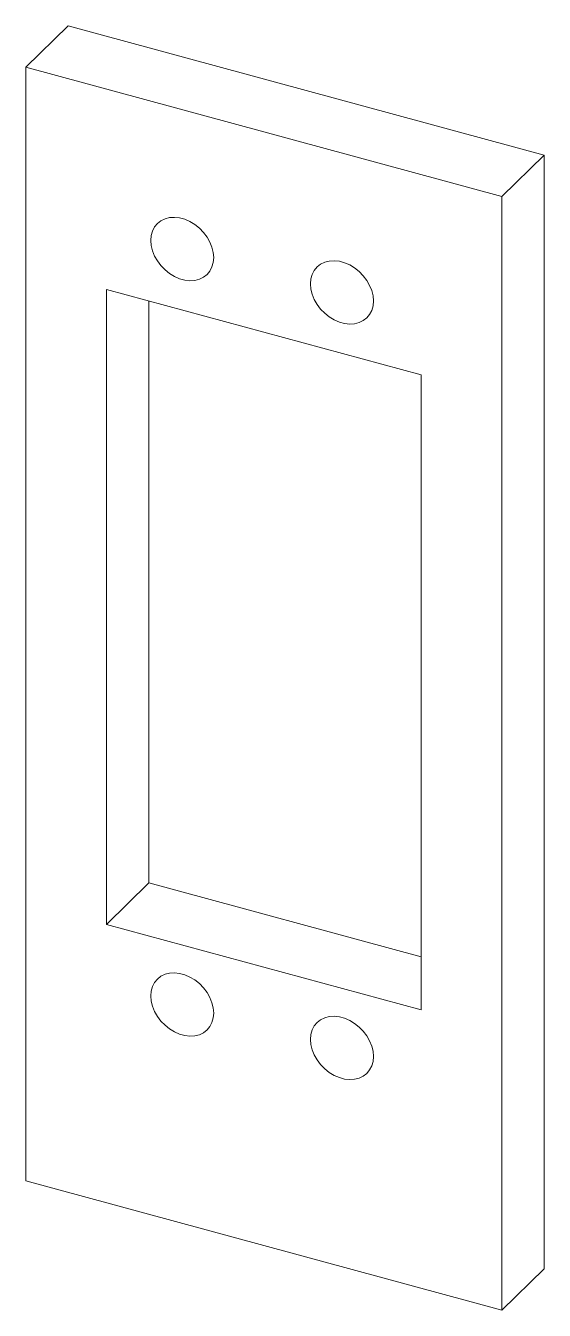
# Paper-space layout '_Trimétrica' of a CAD drawing. Header units: millimetres. Extents: x -15.4 to 13, y -38.5 to 31.9.
import ezdxf

# ---------------------------------------------------------------- set-up
doc = ezdxf.new("R2010")
doc.units = ezdxf.units.MM

psp = doc.layouts.new('_Trimétrica')

# ---------------------------------------------------------------- linework, layer by layer
at = {"color": 7, "linetype": 'Continuous', "lineweight": 15}
for p, q in [((-15.379, 29.64), (-13.045, 31.918)), ((13.045, 24.827), (-13.045, 31.918)), ((-15.379, 29.64), (-15.379, -31.39)), ((10.712, 22.549), (-15.379, 29.64)), ((10.712, 22.549), (13.045, 24.827)), ((13.045, -36.203), (13.045, 24.827)), ((10.712, -38.481), (10.712, 22.549)), ((-10.957, 17.467), (-10.957, -17.334)), ((6.29, 12.779), (-10.957, 17.467)), ((-8.623, 16.832), (-8.623, -15.057)), ((6.29, -22.022), (6.29, 12.779)), ((-10.957, -17.334), (-8.623, -15.057)), ((-8.623, -15.057), (6.29, -19.11)), ((-10.957, -17.334), (6.29, -22.022)), ((-15.379, -31.39), (10.712, -38.481)), ((10.712, -38.481), (13.045, -36.203))]:
    psp.add_line(p, q, dxfattribs=at)
at = {"color": 7, "linetype": 'Continuous', "lineweight": 15, "flags": 128}
for points in [[(-5.075, 19.211), (-5.099, 19.493), (-5.169, 19.779), (-5.283, 20.063), (-5.439, 20.337), (-5.632, 20.592), (-5.857, 20.823), (-6.107, 21.022), (-6.376, 21.185), (-6.657, 21.307), (-6.942, 21.384), (-7.223, 21.415), (-7.493, 21.399), (-7.743, 21.335), (-7.968, 21.227), (-8.161, 21.076), (-8.317, 20.888), (-8.431, 20.666), (-8.501, 20.417), (-8.524, 20.148), (-8.501, 19.867), (-8.431, 19.58), (-8.317, 19.296), (-8.161, 19.023), (-7.968, 18.767), (-7.743, 18.537), (-7.493, 18.337), (-7.223, 18.174), (-6.942, 18.053), (-6.657, 17.975), (-6.376, 17.944), (-6.107, 17.961), (-5.857, 18.024), (-5.632, 18.133), (-5.439, 18.283), (-5.283, 18.472), (-5.169, 18.694), (-5.099, 18.942), (-5.075, 19.211)], [(3.681, 16.831), (3.657, 17.113), (3.587, 17.4), (3.473, 17.683), (3.317, 17.957), (3.124, 18.212), (2.899, 18.443), (2.649, 18.643), (2.379, 18.805), (2.098, 18.927), (1.814, 19.005), (1.533, 19.036), (1.263, 19.019), (1.013, 18.956), (0.788, 18.847), (0.595, 18.697), (0.439, 18.508), (0.325, 18.286), (0.255, 18.038), (0.231, 17.769), (0.255, 17.487), (0.325, 17.201), (0.439, 16.917), (0.595, 16.643), (0.788, 16.388), (1.013, 16.157), (1.263, 15.958), (1.533, 15.795), (1.814, 15.673), (2.098, 15.596), (2.379, 15.565), (2.649, 15.581), (2.899, 15.644), (3.124, 15.753), (3.317, 15.904), (3.473, 16.092), (3.587, 16.314), (3.657, 16.563), (3.681, 16.831)], [(-5.075, -22.19), (-5.099, -21.909), (-5.169, -21.622), (-5.283, -21.338), (-5.439, -21.065), (-5.632, -20.809), (-5.857, -20.578), (-6.107, -20.379), (-6.376, -20.216), (-6.657, -20.094), (-6.942, -20.017), (-7.223, -19.986), (-7.493, -20.002), (-7.743, -20.066), (-7.968, -20.174), (-8.161, -20.325), (-8.317, -20.514), (-8.431, -20.735), (-8.501, -20.984), (-8.524, -21.253), (-8.501, -21.534), (-8.431, -21.821), (-8.317, -22.105), (-8.161, -22.378), (-7.968, -22.634), (-7.743, -22.864), (-7.493, -23.064), (-7.223, -23.227), (-6.942, -23.348), (-6.657, -23.426), (-6.376, -23.457), (-6.107, -23.44), (-5.857, -23.377), (-5.632, -23.269), (-5.439, -23.118), (-5.283, -22.929), (-5.169, -22.707), (-5.099, -22.459), (-5.075, -22.19)], [(3.681, -24.57), (3.657, -24.288), (3.587, -24.002), (3.473, -23.718), (3.317, -23.444), (3.124, -23.189), (2.899, -22.958), (2.649, -22.759), (2.379, -22.596), (2.098, -22.474), (1.814, -22.397), (1.533, -22.366), (1.263, -22.382), (1.013, -22.445), (0.788, -22.554), (0.595, -22.705), (0.439, -22.893), (0.325, -23.115), (0.255, -23.364), (0.231, -23.632), (0.255, -23.914), (0.325, -24.2), (0.439, -24.484), (0.595, -24.758), (0.788, -25.013), (1.013, -25.244), (1.263, -25.443), (1.533, -25.606), (1.814, -25.728), (2.098, -25.806), (2.379, -25.836), (2.649, -25.82), (2.899, -25.757), (3.124, -25.648), (3.317, -25.498), (3.473, -25.309), (3.587, -25.087), (3.657, -24.838), (3.681, -24.57)]]:
    psp.add_lwpolyline(points, dxfattribs=at)

doc.saveas('drawing.dxf')
